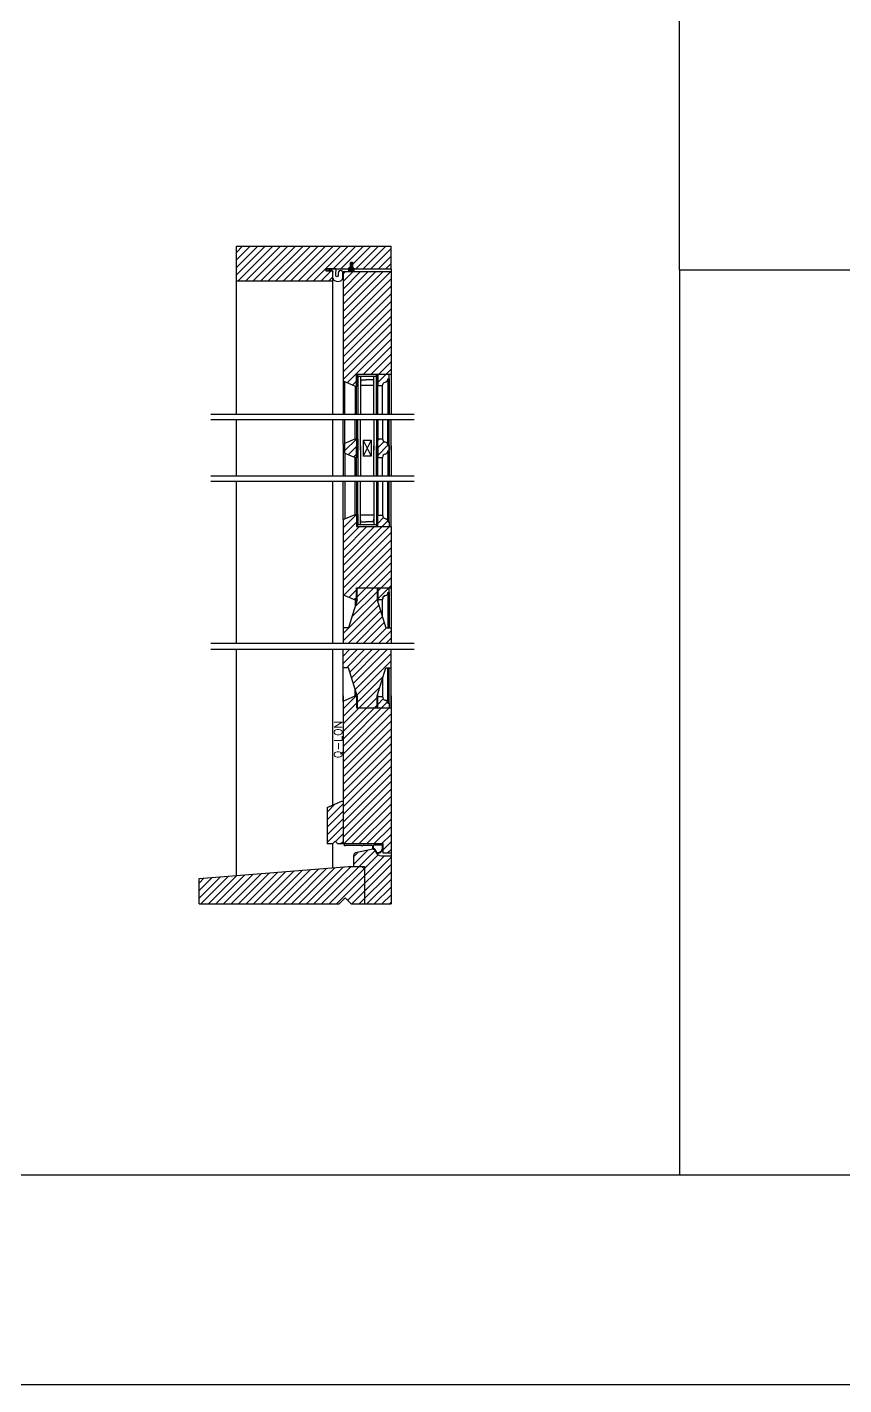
# Model space of a CAD drawing. Header units: inches. Extents: x 1985 to 11287, y 379 to 4336.
# Drawn here: x 7518 to 7556.3, y 3266.3 to 3329.9 of the extents above; entities that cross this region are included whole.
import ezdxf

# ---------------------------------------------------------------- set-up
doc = ezdxf.new("R2010")
doc.units = ezdxf.units.IN
doc.header["$MEASUREMENT"] = 0
for name, color, linetype in [('detail 99', 30, 'CONTINUOUS'), ('glass 99', 6, 'CONTINUOUS'), ('glazing tape 99', 7, 'CONTINUOUS'), ('hatch 99', 1, 'CONTINUOUS'), ('separation 99', 3, 'CONTINUOUS'), ('weatherstripping 99', 5, 'CONTINUOUS'), ('wood detail 99', 7, 'CONTINUOUS')]:
    doc.layers.add(name, color=color, linetype=linetype)
doc.styles.get("Standard").update_dxf_attribs({"font": 'txt.shx', "width": 0.8})
pattern_1 = [(45, (3330.23896, 5e-13), (-0.176776695, 0.176776695), [])]

msp = doc.modelspace()

# ---------------------------------------------------------------- hatches: boundary and pattern name
at = {"layer": 'glazing tape 99'}
h = msp.add_hatch(color=7, dxfattribs=at)
h.paths.add_polyline_path([(7534.390743, 3313.118485), (7534.453243, 3313.118485), (7534.453243, 3313.618485), (7534.390743, 3313.618485)])
h.paths.add_polyline_path([(7533.453243, 3313.094985), (7533.515743, 3313.094985), (7533.515743, 3313.594985), (7533.453243, 3313.594985)])
h = msp.add_hatch(color=7, dxfattribs=at)
h.paths.add_polyline_path([(7534.390743, 3310.093542), (7534.390743, 3309.754256), (7534.453243, 3309.754256), (7534.453243, 3310.28997), (7534.453243, 3310.629256), (7534.390743, 3310.629256)])
h.paths.add_polyline_path([(7533.453243, 3310.093542), (7533.453243, 3309.754256), (7533.515743, 3309.754256), (7533.515743, 3310.28997), (7533.515743, 3310.629256), (7533.453243, 3310.629256)])
h = msp.add_hatch(color=7, dxfattribs=at)
h.paths.add_polyline_path([(7534.390743, 3306.548579), (7534.453243, 3306.548579), (7534.453243, 3307.048579), (7534.390743, 3307.048579)])
h.paths.add_polyline_path([(7533.453243, 3306.576529), (7533.515743, 3306.576529), (7533.515743, 3307.076529), (7533.453243, 3307.076529)])
h = msp.add_hatch(color=7, dxfattribs=at)
h.paths.add_polyline_path([(7534.421943, 3303.099979), (7534.453243, 3303.099979), (7534.453243, 3303.638993), (7534.421943, 3303.638993)])
h.paths.add_polyline_path([(7533.484543, 3303.638993), (7533.453243, 3303.638993), (7533.453243, 3303.076479), (7533.484543, 3303.076479)])
h = msp.add_hatch(color=7, dxfattribs=at)
h.paths.add_polyline_path([(7533.453243, 3298.01319), (7533.484543, 3298.01319), (7533.484543, 3298.575704), (7533.453243, 3298.575704)])
h.paths.add_polyline_path([(7534.421943, 3298.01319), (7534.453243, 3298.01319), (7534.453243, 3298.552204), (7534.421943, 3298.552204)])
at = {"layer": 'hatch 99'}
h = msp.add_hatch(dxfattribs=at)
h.set_pattern_fill('ANSI31', color=256, scale=2, style=0)
h.set_pattern_definition(pattern_1)
h.paths.add_polyline_path([(7532.015767, 3318.595026), (7533.171743, 3318.595026), (7533.171743, 3318.907522), (7533.265743, 3318.907522), (7533.265743, 3318.595026), (7535.078243, 3318.595026), (7535.078243, 3319.657534), (7527.828243, 3319.657534), (7527.828243, 3318.032534), (7532.328231, 3318.032534), (7532.328231, 3318.501364), (7532.015767, 3318.501364)])
h = msp.add_hatch(dxfattribs=at)
h.set_pattern_fill('ANSI31', color=256, scale=2, style=0)
h.set_pattern_definition(pattern_1)
h.paths.add_polyline_path([(7535.078243, 3318.47), (7532.828243, 3318.47), (7532.828243, 3313.336057), (7533.390743, 3313.094985), (7533.453243, 3313.094985), (7533.453243, 3313.6575), (7535.078243, 3313.6575)])
h.paths.add_polyline_path([(7534.929743, 3313.430985), (7534.992243, 3313.430985), (7534.992243, 3313.6575), (7534.453243, 3313.6575), (7534.453243, 3313.118485), (7534.679743, 3313.118485, -0.375199902), (7534.804743, 3313.274735, 0.375199902)], flags=17)
h = msp.add_hatch(dxfattribs=at)
h.set_pattern_fill('ANSI31', color=256, scale=2, style=0)
h.paths.add_polyline_path([(7534.992243, 3310.28997), (7534.992243, 3310.316756), (7534.929743, 3310.316756), (7534.929743, 3310.329878, 0.350781059), (7534.804743, 3310.473006, -0.375199902), (7534.679743, 3310.629256), (7534.453243, 3310.629256), (7534.453243, 3310.093542), (7534.453243, 3309.754256), (7534.679743, 3309.754256, -0.375199902), (7534.804743, 3309.910506, 0.350781059), (7534.929743, 3310.053634), (7534.929743, 3310.066756), (7534.992243, 3310.066756)])
h.paths.add_polyline_path([(7533.453243, 3310.28997), (7533.453243, 3310.629256), (7533.390743, 3310.629256), (7532.914243, 3310.425042), (7532.914243, 3309.95847), (7533.390743, 3309.754256), (7533.453243, 3309.754256)])
h = msp.add_hatch(dxfattribs=at)
h.set_pattern_fill('ANSI31', color=256, scale=2, style=0)
h.paths.add_polyline_path([(7534.421943, 3303.076479), (7534.421943, 3303.638993), (7533.484543, 3303.638993), (7533.484543, 3303.076479), (7533.078243, 3301.763979), (7532.828243, 3301.763979), (7532.828243, 3301.034467), (7535.078243, 3301.034467), (7535.078243, 3301.763979), (7534.828243, 3301.763979)])
h.paths.add_polyline_path([(7534.992243, 3303.638993), (7534.453243, 3303.638993), (7534.453243, 3303.099979), (7534.679743, 3303.099979, -0.33870461), (7534.804743, 3303.283029, 0.411741612), (7534.929743, 3303.415779), (7534.992243, 3303.415779)], flags=17)
h.paths.add_polyline_path([(7535.078243, 3306.509565), (7533.453243, 3306.509565), (7533.453243, 3307.076529), (7533.390743, 3307.076529), (7532.828243, 3306.835458), (7532.828243, 3303.3176), (7533.390743, 3303.076529), (7533.453243, 3303.076529), (7533.453243, 3303.638993), (7535.078243, 3303.638993)])
h.paths.add_polyline_path([(7534.992243, 3306.736079), (7534.929743, 3306.736079), (7534.929743, 3306.749201, 0.350781059), (7534.804743, 3306.892329, -0.375199902), (7534.679743, 3307.048579), (7534.453243, 3307.048579), (7534.453243, 3306.509565), (7534.992243, 3306.509565)], flags=17)
h = msp.add_hatch(dxfattribs=at)
h.set_pattern_fill('ANSI31', color=256, scale=2, style=0)
h.paths.add_polyline_path([(7535.078243, 3297.738992), (7535.078243, 3298.01319), (7533.453243, 3298.01319), (7533.453243, 3298.575704), (7533.390743, 3298.575704), (7532.828243, 3298.334633), (7532.828243, 3297.052323), (7532.828243, 3291.638238), (7532.953243, 3291.638238), (7534.703243, 3291.638238), (7534.703243, 3291.377835), (7534.703243, 3291.20079), (7535.078243, 3291.20079)])
h.paths.add_polyline_path([(7534.992243, 3298.236404), (7534.929743, 3298.236404), (7534.929743, 3298.243094, 0.396713131), (7534.804743, 3298.369154, -0.33870461), (7534.679743, 3298.552204), (7534.453243, 3298.552204), (7534.453243, 3298.01319), (7534.992243, 3298.01319)], flags=17)
h.paths.add_polyline_path([(7534.828243, 3299.888204), (7535.078243, 3299.888204), (7535.078243, 3300.742867), (7532.828243, 3300.742867), (7532.828243, 3299.888204), (7533.078243, 3299.888204), (7533.485867, 3298.575704), (7533.484543, 3298.575704), (7533.484543, 3298.01319), (7534.421943, 3298.01319), (7534.421943, 3298.575704)])
h = msp.add_hatch(dxfattribs=at)
h.set_pattern_fill('ANSI31', color=256, scale=2, style=0)
h.set_pattern_definition([(45, (7912.39453, 2128.05906), (-0.176776695, 0.176776695), [])])
h.paths.add_polyline_path([(7532.828243, 3293.638288), (7532.765743, 3293.638288), (7532.078243, 3293.343645), (7532.078243, 3291.638238), (7532.328243, 3291.638238), (7532.453243, 3291.763238), (7532.578243, 3291.638238), (7532.828243, 3291.638238)])
h = msp.add_hatch(dxfattribs=at)
h.set_pattern_fill('ANSI31', color=256, scale=2, style=0)
h.paths.add_polyline_path([(7533.828243, 3290.450744), (7533.703243, 3290.575744), (7533.078232, 3290.575744), (7526.078243, 3290.013244), (7526.078243, 3288.825744), (7532.646993, 3288.825744), (7532.925118, 3289.103869), (7533.203243, 3288.825744), (7533.828243, 3288.825744)])
h.paths.add_polyline_path([(7535.078243, 3291.075744), (7534.640691, 3291.075744, -0.357812282), (7534.337588, 3291.312347, 0.300345872), (7534.222637, 3291.388244), (7533.414379, 3291.21595, 0.324394407), (7533.328232, 3291.097142), (7533.328232, 3290.575744), (7533.828243, 3290.575744), (7533.828243, 3288.825744), (7535.078243, 3288.825744), (7535.078243, 3289.455085)])
at = {"layer": 'weatherstripping 99', "lineweight": 30}
msp.add_hatch(color=5, dxfattribs=at).paths.add_polyline_path([(7533.202995, 3318.659608), (7533.202995, 3318.719401), (7533.265243, 3318.675865), (7533.265243, 3318.704162), (7533.202995, 3318.747698), (7533.202995, 3318.826587), (7533.265243, 3318.783051), (7533.265243, 3318.811348), (7533.186495, 3318.877872), (7533.171743, 3318.877872), (7533.171743, 3318.62603), (7533.078243, 3318.626048), (7533.078243, 3318.595026), (7533.328243, 3318.595026), (7533.328243, 3318.625999), (7533.232722, 3318.626018)])
h = msp.add_hatch(dxfattribs=at)
h.set_pattern_fill('ANSI36', color=5, scale=0.125, angle=225, style=0)
h.set_pattern_definition([(270, (5943.106291, 3130.802617), (0.015625, -0.02734375), [0.0390625, -0.0078125, 0, -0.0078125])])
h.paths.add_polyline_path([(7533.328243, 3318.595026), (7533.078243, 3318.595026), (7533.078243, 3318.47), (7533.328243, 3318.47)])

# ---------------------------------------------------------------- linework, layer by layer
at = {"layer": 'glass 99', "color": 6}
for p, q in [((7533.515743, 3313.594985), (7533.515743, 3311.764921)), ((7533.515743, 3313.5638), (7534.390743, 3313.5638)), ((7533.640743, 3313.5638), (7533.640743, 3311.764921)), ((7534.265743, 3311.764921), (7534.265743, 3313.5638)), ((7534.390743, 3311.764921), (7534.390743, 3313.618485)), ((7533.670734, 3313.382866), (7533.640743, 3313.275083)), ((7534.265743, 3313.118485), (7533.640743, 3313.118485)), ((7533.670734, 3313.382866), (7533.890743, 3313.382866)), ((7534.235752, 3313.382866), (7533.890743, 3313.382866)), ((7534.235752, 3313.382866), (7534.265743, 3313.275083)), ((7533.515743, 3310.093542), (7533.515743, 3311.514921)), ((7533.640743, 3310.093542), (7533.640743, 3311.514921)), ((7534.265743, 3311.514921), (7534.265743, 3310.093542)), ((7534.390743, 3311.514921), (7534.390743, 3310.093542)), ((7533.515743, 3310.28997), (7533.515743, 3308.868592)), ((7533.640743, 3310.28997), (7533.640743, 3308.868592)), ((7533.765743, 3310.566756), (7534.140743, 3310.566756)), ((7533.765743, 3310.566756), (7533.765743, 3309.816756)), ((7533.765743, 3310.566756), (7534.140743, 3309.816756)), ((7534.140743, 3310.566756), (7533.765743, 3309.816756)), ((7534.140743, 3310.566756), (7534.140743, 3309.816756)), ((7534.265743, 3308.868592), (7534.265743, 3310.28997)), ((7534.390743, 3308.868592), (7534.390743, 3310.28997)), ((7534.140743, 3309.816756), (7533.765743, 3309.816756)), ((7533.515743, 3306.576529), (7533.515743, 3308.618592)), ((7533.640743, 3306.603265), (7533.640743, 3308.618592)), ((7534.265743, 3308.618592), (7534.265743, 3306.603265)), ((7534.390743, 3308.618592), (7534.390743, 3306.548579)), ((7533.515743, 3306.603265), (7534.390743, 3306.603265)), ((7534.265743, 3307.048579), (7533.640743, 3307.048579)), ((7533.670734, 3306.736085), (7533.640743, 3306.856267)), ((7533.670734, 3306.736085), (7533.890743, 3306.736085)), ((7534.235752, 3306.736085), (7533.890743, 3306.736085)), ((7534.235752, 3306.736085), (7534.265743, 3306.856267))]:
    msp.add_line(p, q, dxfattribs=at)
at = {"layer": 'glazing tape 99'}
for p, q in [((7533.515743, 3313.594985), (7533.453243, 3313.594985)), ((7533.515743, 3313.094985), (7533.515743, 3313.594985)), ((7534.390743, 3313.618485), (7534.390743, 3313.118485)), ((7534.453243, 3313.618485), (7534.390743, 3313.618485)), ((7533.515743, 3313.094985), (7533.453243, 3313.094985)), ((7534.453243, 3313.118485), (7534.390743, 3313.118485)), ((7533.515743, 3310.629256), (7533.453243, 3310.629256)), ((7533.515743, 3310.629256), (7533.515743, 3310.093542)), ((7533.515743, 3309.754256), (7533.515743, 3310.28997)), ((7534.390743, 3310.629256), (7534.390743, 3309.754256)), ((7534.453243, 3310.629256), (7534.390743, 3310.629256)), ((7533.515743, 3309.754256), (7533.453243, 3309.754256)), ((7534.453243, 3309.754256), (7534.390743, 3309.754256)), ((7533.453243, 3307.076529), (7533.515743, 3307.076529)), ((7533.515743, 3307.076529), (7533.515743, 3306.576529)), ((7533.453243, 3306.576529), (7533.515743, 3306.576529)), ((7534.390743, 3307.048579), (7534.390743, 3306.548579))]:
    msp.add_line(p, q, dxfattribs=at)
at = {"layer": 'glazing tape 99', "color": 7}
for p, q in [((7534.390743, 3307.048579), (7534.453243, 3307.048579)), ((7534.390743, 3306.548579), (7534.453243, 3306.548579))]:
    msp.add_line(p, q, dxfattribs=at)
at = {"layer": 'separation 99'}
for p, q in [((7548.604797, 3318.535058), (7548.604797, 3390.520478)), ((7625.276756, 3318.535058), (7548.604797, 3318.535058)), ((7548.604797, 3318.535058), (7548.604797, 3276.128059))]:
    msp.add_line(p, q, dxfattribs=at)
for points in [[(9954.635727, 3266.28393), (7087.963638, 3266.28393), (7087.963638, 4336.37128), (9954.635727, 4336.37128)], [(7484.325689, 3276.128059), (7685.752407, 3276.128059), (7685.752407, 3428.766598), (7484.325689, 3428.766598)]]:
    msp.add_lwpolyline(points, close=True, dxfattribs=at)
at = {"layer": 'weatherstripping 99', "color": 5, "lineweight": 30}
for p, q in [((7532.495058, 3318.584063), (7532.021271, 3318.584063)), ((7533.078243, 3318.626048), (7533.078243, 3318.47)), ((7533.171743, 3318.62603), (7533.078243, 3318.626048)), ((7533.078243, 3318.595026), (7533.328243, 3318.595026)), ((7533.171743, 3318.62603), (7533.171743, 3318.877872)), ((7533.171743, 3318.877872), (7533.186495, 3318.877872)), ((7533.186495, 3318.877872), (7533.265243, 3318.811348)), ((7533.202995, 3318.747698), (7533.202995, 3318.826587)), ((7533.202995, 3318.826587), (7533.265243, 3318.783051)), ((7533.202995, 3318.747698), (7533.265243, 3318.704162)), ((7533.202995, 3318.719401), (7533.265243, 3318.675865)), ((7533.202995, 3318.659608), (7533.202995, 3318.719401)), ((7533.232722, 3318.626018), (7533.202995, 3318.659608)), ((7533.328243, 3318.625999), (7533.232722, 3318.626018)), ((7533.265243, 3318.811348), (7533.265243, 3318.783051)), ((7533.265243, 3318.704162), (7533.265243, 3318.675865)), ((7533.328243, 3318.625999), (7533.328243, 3318.47)), ((7533.078243, 3318.47), (7533.328243, 3318.47)), ((7534.700243, 3291.635238), (7532.890743, 3291.635238)), ((7532.890743, 3291.575738), (7532.890743, 3291.635238)), ((7532.962262, 3291.575738), (7533.672954, 3291.575738)), ((7533.764782, 3291.575738), (7534.171993, 3291.575738)), ((7534.203243, 3291.544488), (7534.203243, 3291.445767)), ((7534.234493, 3291.544488), (7534.234493, 3291.445767)), ((7534.640743, 3291.575738), (7534.265743, 3291.575738)), ((7534.671993, 3291.383237), (7534.671993, 3291.544488)), ((7534.700243, 3291.369578), (7534.700243, 3291.635238))]:
    msp.add_line(p, q, dxfattribs=at)
at = {"layer": 'weatherstripping 99'}
for p, q in [((7532.890743, 3291.544488), (7532.890743, 3291.575738)), ((7532.931012, 3291.544488), (7532.890743, 3291.544488)), ((7533.704189, 3291.545464), (7533.733547, 3291.545464))]:
    msp.add_line(p, q, dxfattribs=at)
at = {"layer": 'weatherstripping 99', "color": 5, "lineweight": 30}
for centre, radius, start, end in [((7532.545185, 3318.200762), 0.272391, 338.15315081, 0.33673255), ((7532.962262, 3291.544488), 0.03125, 90, 180), ((7533.672954, 3291.544488), 0.03125, 1.78991061, 90), ((7533.764782, 3291.544488), 0.03125, 90, 178.21008939), ((7534.171993, 3291.544488), 0.03125, 0, 90), ((7534.265743, 3291.445767), 0.0625, 180, 242.08761189), ((7534.265743, 3291.544488), 0.03125, 90, 180), ((7534.265743, 3291.445767), 0.03125, 180, 256.70877469), ((7534.222637, 3291.26329), 0.128, 18.73176161, 83.78878515), ((7534.222637, 3291.26329), 0.15625, 11.13492807, 76.70877469), ((7534.640691, 3291.388238), 0.308448, 195.77266399, 213.86361779), ((7534.640691, 3291.388238), 0.281198, 199.69627496, 209.3227129), ((7534.422768, 3291.265831), 0.0625, 232.32213303, 260.75742996), ((7534.422768, 3291.265831), 0.03125, 209.3227129, 260.75742996), ((7534.454915, 3291.463384), 0.262651, 260.75742996, 339.07462748), ((7534.454915, 3291.463384), 0.231401, 260.75742996, 339.73556112), ((7534.640743, 3291.544488), 0.03125, 0, 90)]:
    msp.add_arc(centre, radius, start, end, dxfattribs=at)
for points, knots in [([(7532.021271, 3318.584063), (7532.065487, 3318.514022), (7532.154941, 3318.476863), (7532.198039, 3318.567654), (7532.362122, 3318.527916), (7532.344484, 3318.399994), (7532.329908, 3318.328108)], [0.0027567057, 0.0027567057, 0.0027567057, 0.0027567057, 0.1724869609, 0.2817822642, 0.3371391511, 0.4968128609, 0.4968128609, 0.4968128609, 0.4968128609]), ([(7532.817571, 3318.202363), (7532.828646, 3318.339372), (7532.82195, 3318.433654), (7532.778208, 3318.495957), (7532.549929, 3318.540966), (7532.645861, 3318.218006), (7532.421022, 3318.216369), (7532.543435, 3318.52812), (7532.495058, 3318.584063)], [0, 0, 0, 0, 0.083614321, 0.208464293, 0.316031641, 0.607589822, 0.683535209, 1.009413891, 1.009413891, 1.009413891, 1.009413891]), ([(7532.329908, 3318.328108), (7532.333328, 3318.227872), (7532.333109, 3317.978434), (7532.746584, 3317.971877), (7532.798013, 3318.099398)], [0, 0, 0, 0, 0.2460489598, 0.6041502785, 0.6041502785, 0.6041502785, 0.6041502785])]:
    msp.add_open_spline(points, degree=3, knots=knots, dxfattribs=at)
at = {"layer": 'wood detail 99'}
for p, q in [((7527.828243, 3311.764921), (7527.828243, 3319.657534)), ((7533.171743, 3318.907522), (7533.171743, 3318.595026)), ((7533.265743, 3318.907522), (7533.265743, 3318.595026)), ((7533.265743, 3318.595026), (7535.078243, 3318.595026)), ((7535.078243, 3318.595026), (7535.078243, 3313.6575)), ((7532.328231, 3318.032534), (7532.328231, 3311.764921)), ((7532.828243, 3318.47), (7535.078243, 3318.47)), ((7532.828243, 3318.47), (7532.828243, 3313.336057)), ((7533.453243, 3313.094985), (7533.453243, 3313.6575)), ((7534.929743, 3313.430985), (7534.929743, 3311.764921)), ((7534.992243, 3313.430985), (7534.992243, 3311.764921)), ((7535.078243, 3313.6575), (7535.078243, 3311.764921)), ((7532.828243, 3313.336057), (7532.828243, 3311.764921)), ((7533.390743, 3313.094985), (7533.453243, 3313.094985)), ((7533.390743, 3313.094985), (7533.390743, 3311.764921)), ((7533.453243, 3311.764921), (7533.453243, 3313.094985)), ((7534.453243, 3311.764921), (7534.453243, 3313.118485)), ((7534.679743, 3311.764921), (7534.679743, 3313.118485)), ((7536.16149, 3311.764921), (7526.625571, 3311.764921)), ((7536.16149, 3311.514921), (7526.625571, 3311.514921)), ((7527.828243, 3308.868592), (7527.828243, 3311.514921)), ((7532.328231, 3311.514921), (7532.328231, 3308.868592)), ((7532.828243, 3310.388185), (7532.828243, 3311.514921)), ((7533.390743, 3310.629256), (7533.390743, 3311.514921)), ((7533.453243, 3311.514921), (7533.453243, 3310.629256)), ((7534.453243, 3311.514921), (7534.453243, 3310.629256)), ((7534.679743, 3311.514921), (7534.679743, 3310.629256)), ((7534.929743, 3310.316756), (7534.929743, 3311.514921)), ((7534.992243, 3310.316756), (7534.992243, 3311.514921)), ((7535.078243, 3310.093542), (7535.078243, 3311.514921)), ((7532.828243, 3310.388185), (7532.828243, 3309.995328)), ((7532.914243, 3309.95847), (7532.914243, 3310.425042)), ((7533.390743, 3310.629256), (7533.453243, 3310.629256)), ((7533.453243, 3310.629256), (7533.453243, 3310.093542)), ((7533.453243, 3309.754256), (7533.453243, 3310.28997)), ((7535.078243, 3310.28997), (7535.078243, 3308.868592)), ((7532.828243, 3309.995328), (7532.828243, 3308.868592)), ((7533.390743, 3309.754256), (7533.453243, 3309.754256)), ((7533.390743, 3308.868592), (7533.390743, 3309.754256)), ((7533.453243, 3308.868592), (7533.453243, 3309.754256)), ((7534.453243, 3308.868592), (7534.453243, 3309.754256)), ((7534.679743, 3308.868592), (7534.679743, 3309.754256)), ((7534.929743, 3310.066756), (7534.929743, 3308.868592)), ((7534.992243, 3310.066756), (7534.992243, 3308.868592)), ((7536.16149, 3308.868592), (7526.625571, 3308.868592)), ((7536.16149, 3308.618592), (7526.625571, 3308.618592)), ((7527.828243, 3301.034467), (7527.828243, 3308.618592)), ((7532.328231, 3308.618592), (7532.328231, 3301.034467)), ((7532.828243, 3306.835458), (7532.828243, 3308.618592)), ((7533.390743, 3307.076529), (7533.390743, 3308.618592)), ((7533.453243, 3308.618592), (7533.453243, 3307.072079)), ((7534.453243, 3308.618592), (7534.453243, 3307.048579)), ((7534.679743, 3308.618592), (7534.679743, 3307.048579)), ((7534.929743, 3306.736079), (7534.929743, 3308.618592)), ((7534.992243, 3306.736079), (7534.992243, 3308.618592)), ((7535.078243, 3306.509565), (7535.078243, 3308.618592)), ((7533.390743, 3307.076529), (7533.453243, 3307.076529)), ((7533.390743, 3307.076529), (7533.453243, 3307.076529)), ((7533.453243, 3307.076529), (7533.453243, 3306.509565)), ((7533.453243, 3307.076529), (7533.453243, 3306.509565)), ((7533.453243, 3307.076529), (7533.453243, 3306.509565)), ((7532.828243, 3306.835458), (7532.828243, 3303.3176)), ((7535.078243, 3306.509565), (7535.078243, 3303.638993)), ((7532.828243, 3303.3176), (7532.828243, 3301.607829)), ((7532.828243, 3303.3176), (7532.828243, 3301.034467)), ((7532.828243, 3303.31755), (7532.828243, 3301.878314)), ((7532.828243, 3303.31755), (7532.828243, 3301.034417)), ((7532.828243, 3303.31755), (7532.828243, 3301.763979)), ((7533.453243, 3303.076529), (7533.453243, 3303.638993)), ((7533.453243, 3303.076529), (7533.453243, 3303.638993)), ((7533.453243, 3303.076479), (7533.453243, 3303.638993)), ((7533.453243, 3303.076479), (7533.453243, 3303.638993)), ((7533.453243, 3303.076479), (7533.453243, 3303.638993)), ((7533.484543, 3303.076479), (7533.484543, 3303.638993)), ((7535.078243, 3303.638993), (7535.078243, 3301.607829)), ((7535.078243, 3303.638993), (7535.078243, 3301.878314)), ((7535.078243, 3303.638993), (7535.078243, 3301.763979)), ((7533.484543, 3303.076479), (7533.078243, 3301.763979)), ((7533.390743, 3303.076529), (7533.453243, 3303.076529)), ((7533.390743, 3303.076529), (7533.453243, 3303.076529)), ((7533.390743, 3303.076479), (7533.453243, 3303.076479)), ((7533.390743, 3303.076479), (7533.453243, 3303.076479)), ((7533.390743, 3303.076479), (7533.484543, 3303.076479)), ((7533.390743, 3303.076479), (7533.390743, 3302.77347)), ((7534.421943, 3303.076479), (7534.828243, 3301.763979)), ((7534.679743, 3302.513979), (7534.679743, 3303.099979)), ((7534.679743, 3302.243689), (7534.679743, 3303.099979)), ((7532.828243, 3301.763979), (7532.828243, 3301.034417)), ((7533.078243, 3301.763979), (7532.828243, 3301.763979)), ((7532.828243, 3301.607829), (7532.828243, 3301.034467)), ((7534.828243, 3301.763979), (7535.078243, 3301.763979)), ((7535.078243, 3301.763979), (7535.078243, 3301.034417)), ((7535.078243, 3301.607829), (7535.078243, 3301.034467)), ((7536.16149, 3301.034467), (7526.625571, 3301.034467)), ((7536.16149, 3300.742867), (7526.625571, 3300.742867)), ((7527.828243, 3290.153869), (7527.828243, 3300.742867)), ((7532.328231, 3300.742867), (7532.328231, 3297.052323)), ((7532.828243, 3298.334633), (7532.828243, 3300.742867)), ((7532.828243, 3299.888204), (7532.828243, 3300.742867)), ((7535.078243, 3299.888204), (7535.078243, 3300.742867)), ((7532.828243, 3298.334633), (7532.828243, 3299.888204)), ((7533.078243, 3299.888204), (7532.828243, 3299.888204)), ((7532.828243, 3298.334633), (7532.828243, 3299.773869)), ((7533.484543, 3298.579968), (7533.078243, 3299.888204)), ((7534.421943, 3298.575704), (7534.828243, 3299.888204)), ((7534.828243, 3299.888204), (7535.078243, 3299.888204)), ((7535.078243, 3298.01319), (7535.078243, 3299.888204)), ((7535.078243, 3298.01319), (7535.078243, 3299.773869)), ((7533.390743, 3298.575704), (7533.390743, 3298.881992)), ((7534.679743, 3299.408494), (7534.679743, 3298.552204)), ((7534.679743, 3299.138204), (7534.679743, 3298.552204)), ((7532.828243, 3298.575704), (7532.828243, 3297.052323)), ((7533.390743, 3298.575704), (7533.453243, 3298.575704)), ((7533.390743, 3298.575704), (7533.453243, 3298.575704)), ((7533.390743, 3298.575704), (7533.484543, 3298.575704)), ((7533.453243, 3298.575704), (7533.453243, 3298.01319)), ((7533.453243, 3298.575704), (7533.453243, 3298.01319)), ((7533.453243, 3298.575704), (7533.453243, 3298.01319)), ((7533.484543, 3298.575704), (7533.484543, 3298.01319)), ((7535.078243, 3298.575704), (7535.078243, 3297.052323)), ((7532.328231, 3297.864092), (7532.328231, 3293.450783)), ((7532.828243, 3297.738992), (7532.828243, 3291.638238)), ((7535.078243, 3297.738992), (7535.078243, 3291.075744)), ((7532.078243, 3293.343645), (7532.078243, 3291.638238)), ((7532.765743, 3293.638288), (7532.828243, 3293.638288)), ((7532.828243, 3293.638288), (7532.828243, 3291.638238)), ((7532.328243, 3291.638238), (7532.078243, 3291.638238)), ((7532.328231, 3291.638238), (7532.328231, 3290.51734)), ((7532.328243, 3291.638238), (7532.453243, 3291.763238)), ((7532.453243, 3291.763238), (7532.578243, 3291.638238)), ((7532.828243, 3291.638238), (7532.578243, 3291.638238)), ((7534.222637, 3291.388244), (7533.414379, 3291.21595)), ((7534.703243, 3291.20079), (7534.703243, 3291.377835)), ((7535.078243, 3291.20079), (7534.703243, 3291.20079)), ((7526.078243, 3290.013244), (7533.078232, 3290.575744)), ((7533.078232, 3290.575744), (7533.828243, 3290.575744)), ((7533.328232, 3290.575744), (7533.328232, 3291.097142)), ((7533.703243, 3290.575744), (7533.828243, 3290.450744)), ((7533.828243, 3290.575744), (7533.828243, 3288.825744)), ((7534.625883, 3291.075744), (7535.078243, 3291.075744)), ((7535.078243, 3291.075744), (7535.078243, 3289.455085)), ((7535.078243, 3289.455085), (7535.078243, 3288.825744)), ((7526.078243, 3288.825744), (7532.646993, 3288.825744)), ((7532.646993, 3288.825744), (7532.925118, 3289.103869)), ((7533.203243, 3288.825744), (7532.925118, 3289.103869)), ((7533.203243, 3288.825744), (7535.078243, 3288.825744))]:
    msp.add_line(p, q, dxfattribs=at)
at = {"layer": 'wood detail 99', "color": 0}
for p, q in [((7527.828243, 3319.657534), (7535.078243, 3319.657534)), ((7535.078243, 3318.595026), (7535.078243, 3319.657534)), ((7535.078243, 3318.710443), (7535.078243, 3319.157534)), ((7532.015767, 3318.595026), (7532.015767, 3318.501364)), ((7527.828243, 3318.032534), (7532.328231, 3318.032534)), ((7532.015767, 3318.501364), (7532.328231, 3318.501364)), ((7532.328231, 3318.501364), (7532.328231, 3318.032534)), ((7532.328231, 3318.383364), (7532.328231, 3318.032534))]:
    msp.add_line(p, q, dxfattribs=at)
at = {"layer": 'wood detail 99', "color": 7}
for p, q in [((7532.015767, 3318.595026), (7533.171743, 3318.595026)), ((7533.171743, 3318.907522), (7533.265743, 3318.907522)), ((7533.171743, 3318.627872), (7533.171743, 3318.877872)), ((7533.186495, 3318.877872), (7533.171743, 3318.877872)), ((7533.453243, 3313.6575), (7535.078243, 3313.6575)), ((7532.828243, 3313.336057), (7533.390743, 3313.094985)), ((7532.914243, 3311.764921), (7532.914243, 3313.2992)), ((7532.914243, 3310.425042), (7532.914243, 3311.514921)), ((7532.914243, 3310.425042), (7533.390743, 3310.629256)), ((7534.453243, 3310.093542), (7534.453243, 3310.629256)), ((7534.453243, 3310.629256), (7534.679743, 3310.629256)), ((7534.453243, 3310.28997), (7534.453243, 3309.754256)), ((7534.929743, 3310.316756), (7534.992243, 3310.316756)), ((7534.992243, 3310.316756), (7534.992243, 3310.093542)), ((7534.992243, 3310.066756), (7534.992243, 3310.28997)), ((7532.914243, 3309.95847), (7533.390743, 3309.754256)), ((7532.914243, 3309.95847), (7532.914243, 3308.868592)), ((7534.453243, 3309.754256), (7534.679743, 3309.754256)), ((7534.929743, 3310.066756), (7534.992243, 3310.066756)), ((7532.914243, 3308.618592), (7532.914243, 3306.872315)), ((7532.828243, 3306.835458), (7533.390743, 3307.076529)), ((7532.828243, 3306.835458), (7533.390743, 3307.076529)), ((7532.828243, 3306.835458), (7533.390743, 3307.076529)), ((7533.453243, 3306.509565), (7535.078243, 3306.509565)), ((7533.453243, 3306.509565), (7535.078243, 3306.509565)), ((7533.453243, 3306.509565), (7535.078243, 3306.509565)), ((7532.828243, 3303.3176), (7533.390743, 3303.076529)), ((7532.828243, 3303.3176), (7533.390743, 3303.076529)), ((7532.828243, 3303.31755), (7533.390743, 3303.076479)), ((7532.828243, 3303.31755), (7533.390743, 3303.076479)), ((7532.828243, 3303.31755), (7533.390743, 3303.076479)), ((7533.453243, 3303.638993), (7535.078243, 3303.638993)), ((7533.453243, 3303.638993), (7535.078243, 3303.638993)), ((7533.453243, 3303.638993), (7535.078243, 3303.638993)), ((7533.453243, 3303.638993), (7535.078243, 3303.638993)), ((7533.453243, 3303.638993), (7535.078243, 3303.638993)), ((7534.421943, 3303.638993), (7534.421943, 3303.076479)), ((7534.453243, 3303.638993), (7534.453243, 3303.099979)), ((7534.929743, 3303.415779), (7534.992243, 3303.415779)), ((7534.929743, 3303.415779), (7534.929743, 3301.763979)), ((7534.992243, 3303.415779), (7534.992243, 3303.638993)), ((7534.992243, 3303.415779), (7534.992243, 3301.763979)), ((7533.453243, 3303.076479), (7533.453243, 3302.975368)), ((7534.421943, 3303.099979), (7534.679743, 3303.099979)), ((7534.453243, 3303.099979), (7534.453243, 3302.975368)), ((7534.929743, 3298.236404), (7534.929743, 3299.888204)), ((7534.992243, 3298.236404), (7534.992243, 3299.888204)), ((7532.828243, 3298.334633), (7533.390743, 3298.575704)), ((7532.828243, 3298.334633), (7533.390743, 3298.575704)), ((7532.828243, 3298.334633), (7533.390743, 3298.575704)), ((7533.453243, 3298.575704), (7533.453243, 3298.68075)), ((7534.421943, 3298.01319), (7534.421943, 3298.575704)), ((7534.421943, 3298.552204), (7534.679743, 3298.552204)), ((7534.453243, 3298.552204), (7534.453243, 3298.676815)), ((7534.453243, 3298.01319), (7534.453243, 3298.552204)), ((7534.929743, 3298.236404), (7534.992243, 3298.236404)), ((7534.992243, 3298.236404), (7534.992243, 3298.01319)), ((7533.453243, 3298.01319), (7535.078243, 3298.01319)), ((7533.453243, 3298.01319), (7535.078243, 3298.01319)), ((7533.453243, 3298.01319), (7535.078243, 3298.01319)), ((7532.078243, 3293.343645), (7532.765743, 3293.638288)), ((7532.953243, 3291.638238), (7532.828243, 3291.638238)), ((7534.703243, 3291.638238), (7532.953243, 3291.638238)), ((7534.703243, 3291.377835), (7534.703243, 3291.638238)), ((7526.078243, 3288.825744), (7526.078243, 3290.013244))]:
    msp.add_line(p, q, dxfattribs=at)
at = {"layer": 'wood detail 99', "color": 4}
msp.add_line((7532.328231, 3318.383364), (7532.328231, 3318.383364), dxfattribs=at)
at = {"layer": 'wood detail 99', "color": 7}
for points in [[(7534.453243, 3313.6575), (7534.453243, 3313.118485), (7534.679743, 3313.118485, -0.375199902), (7534.804743, 3313.274735, 0.375199902), (7534.929743, 3313.430985), (7534.992243, 3313.430985), (7534.992243, 3313.6575)], [(7534.453243, 3306.509565), (7534.453243, 3307.048579), (7534.679743, 3307.048579, 0.375199902), (7534.804743, 3306.892329, -0.375199902), (7534.929743, 3306.736079), (7534.992243, 3306.736079), (7534.992243, 3306.509565)], [(7534.453243, 3303.638993), (7534.453243, 3303.099979), (7534.679743, 3303.099979, -0.33870461), (7534.804743, 3303.283029, 0.411741612), (7534.929743, 3303.415779), (7534.992243, 3303.415779), (7534.992243, 3303.638993)], [(7534.453243, 3298.01319), (7534.453243, 3298.552204), (7534.679743, 3298.552204, 0.33870461), (7534.804743, 3298.369154, -0.411741612), (7534.929743, 3298.236404), (7534.992243, 3298.236404), (7534.992243, 3298.01319)]]:
    msp.add_lwpolyline(points, format="xyb", dxfattribs=at)
for centre, radius, start, end in [((7534.831698, 3310.622695), 0.152097, 177.52763621, 259.7919803), ((7534.777788, 3310.323317), 0.152097, 357.52763621, 79.79198029), ((7534.831698, 3309.760817), 0.152097, 100.2080197, 182.47236379), ((7534.777788, 3310.060195), 0.152097, 280.20801971, 2.47236379), ((7534.861853, 3303.109825), 0.182376, 108.2489105, 183.09482016), ((7534.800305, 3303.412434), 0.129481, 271.96423721, 1.480252), ((7534.861853, 3298.542358), 0.182376, 176.90517984, 251.7510895), ((7534.800305, 3298.239749), 0.129481, 358.519748, 88.03576279)]:
    msp.add_arc(centre, radius, start, end, dxfattribs=at)
at = {"layer": 'wood detail 99'}
for centre, radius, start, end in [((7533.453232, 3291.097142), 0.125, 108.10890815, 180), ((7534.222637, 3291.263244), 0.125, 23.13030712, 90), ((7534.633287, 3291.378707), 0.303054, 192.6486596, 271.39999254)]:
    msp.add_arc(centre, radius, start, end, dxfattribs=at)

# ---------------------------------------------------------------- texts
at = {"layer": 'detail 99'}
msp.add_text('Q-LON', height=0.375, rotation=90, dxfattribs=at).set_placement((7532.783408, 3295.653032))

doc.saveas('drawing.dxf')
